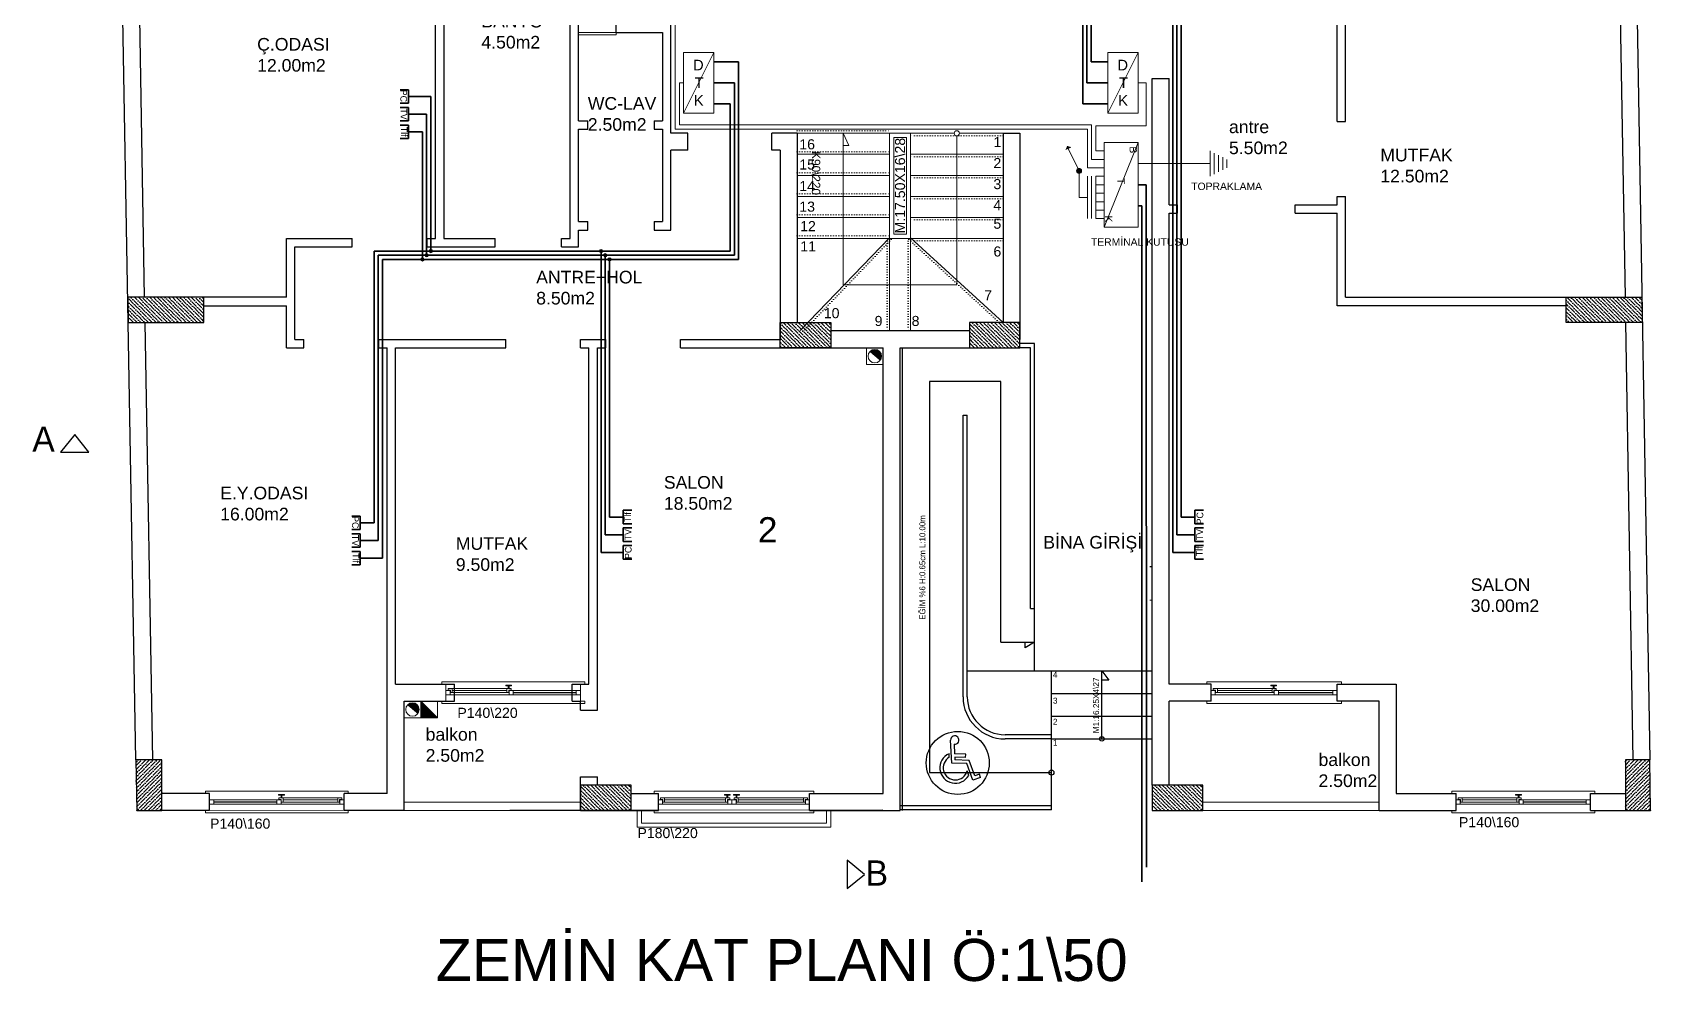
# Model space of a CAD drawing. Header units: millimetres. Extents: x -852 to 3325, y -460 to 1846.
# Drawn here: x -852 to 1073, y -460 to 668 of the extents above; entities that cross this region are included whole.
import ezdxf

# ---------------------------------------------------------------- set-up
doc = ezdxf.new("R2010")
doc.units = ezdxf.units.MM
doc.linetypes.add('ACAD_ISO07W100', pattern=[3, 0, -3])
for name, color, linetype, lineweight in [('1dış duvar', 19, 'Continuous', 25), ('1YAZI', 24, 'Continuous', 30), ('A-AREA-IDEN', 2, 'Continuous', 9), ('ARABA', 143, 'Continuous', 13), ('BACA', 62, 'Continuous', 20), ('ELEKTRİK MALZEME', 150, 'Continuous', 13), ('IMAR_PARSEL', 1, 'Continuous', 0), ('KAPI-PEN', 16, 'Continuous', 9), ('KOLON', 237, 'Continuous', 30)]:
    doc.layers.add(name, color=color, linetype=linetype, lineweight=lineweight)
for name, color, linetype in [('GOR020', 140, 'Continuous'), ('IFF-FURN-DETAIL', 4, 'Continuous'), ('SEMBOL_mdrn', 1, 'Continuous')]:
    doc.layers.add(name, color=color, linetype=linetype)
doc.layers.add('TEFRIS', color=253, linetype='Continuous', true_color=0xb3b3b3)
doc.layers.get('TEFRIS').off()
doc.styles.add('Arial_2', font='arial.ttf', dxfattribs={"height": 0.4})
doc.styles.add('Arial_4', font='arial.ttf', dxfattribs={"height": 20})
doc.styles.get("Standard").update_dxf_attribs({"font": 'arial.ttf'})
pattern_1 = [(135, (62.9916, 39351.961), (-6.17392608, 1.68379802), [7.9375, -1.5875, 0, -1.5875])]

# ---------------------------------------------------------------- blocks, each defined once
blk = doc.blocks.new('140-5561')
at = {"layer": 'KAPI-PEN'}
for p, q in [((25481.2, 51364.4), (25481.2, 51439.4)), ((25481.4, 51364.4), (25481.4, 51439.4)), ((25478.8, 51289.4), (25478.8, 51359.4)), ((25483.7, 51291.9), (25483.7, 51356.9)), ((25483.9, 51291.9), (25483.9, 51356.9))]:
    blk.add_line(p, q, dxfattribs=at)
for points in [[(25481.3, 51284.4), (25491.3, 51284.4), (25491.3, 51279.4), (25494.3, 51279.4), (25494.3, 51444.4), (25494.3, 51449.4), (25491.3, 51449.4), (25491.3, 51444.4), (25471.3, 51444.4), (25471.3, 51449.4), (25468.3, 51449.4), (25468.3, 51284.4), (25468.3, 51279.4), (25471.3, 51279.4), (25471.3, 51284.4)], [(25478.8, 51439.4), (25478.8, 51444.4), (25483.8, 51444.4), (25483.8, 51439.4)], [(25483.8, 51364.4), (25483.8, 51439.4), (25478.8, 51439.4), (25478.8, 51364.4)], [(25478.8, 51359.4), (25478.8, 51364.4), (25483.8, 51364.4), (25483.8, 51359.4)], [(25486.3, 51291.9), (25486.3, 51356.9), (25481.3, 51356.9), (25481.3, 51291.9)], [(25478.8, 51284.4), (25478.8, 51289.4), (25483.8, 51289.4), (25483.8, 51284.4)]]:
    blk.add_lwpolyline(points, close=True, dxfattribs=at)
for points in [[(25481.3, 51359.1), (25484.1, 51359.1), (25484.1, 51361.9)], [(25481.3, 51359.1), (25481.3, 51356.9), (25486.3, 51356.9), (25486.3, 51361.9), (25484.1, 51361.9)], [(25486.3, 51359.4), (25489.3, 51359.4), (25489.3, 51362.4), (25490.3, 51362.4), (25490.3, 51355.4), (25489.3, 51355.4), (25489.3, 51358.4), (25486.3, 51358.4)], [(25481.3, 51289.8), (25481.3, 51291.9), (25486.3, 51291.9), (25486.3, 51286.9), (25484.1, 51286.9)], [(25481.3, 51289.8), (25484.1, 51289.8), (25484.1, 51286.9)]]:
    blk.add_lwpolyline(points, dxfattribs=at)
blk = doc.blocks.new('PENCERE 220-flat-11')
at = {"layer": 'KAPI-PEN'}
for p, q in [((-2789959.3, -3113689.9), (-2789979.3, -3113689.9)), ((-2789971.8, -3113694.9), (-2789971.8, -3113772.4)), ((-2789966.9, -3113697.4), (-2789966.9, -3113769.9)), ((-2789966.7, -3113697.4), (-2789966.7, -3113769.9)), ((-2789971.8, -3113864.9), (-2789971.8, -3113782.4)), ((-2789969.4, -3113777.4), (-2789969.4, -3113777.4)), ((-2789969.2, -3113777.4), (-2789969.2, -3113777.4)), ((-2789966.9, -3113862.4), (-2789966.9, -3113784.9)), ((-2789966.7, -3113862.4), (-2789966.7, -3113784.9)), ((-2789959.3, -3113869.9), (-2789979.3, -3113869.9))]:
    blk.add_line(p, q, dxfattribs=at)
for points in [[(-2789969.3, -3113869.9), (-2789959.3, -3113869.9), (-2789959.3, -3113874.9), (-2789956.3, -3113874.9), (-2789956.3, -3113689.9), (-2789956.3, -3113684.9), (-2789959.3, -3113684.9), (-2789959.3, -3113689.9), (-2789979.3, -3113689.9), (-2789979.3, -3113684.9), (-2789982.3, -3113684.9), (-2789982.3, -3113869.9), (-2789982.3, -3113874.9), (-2789979.3, -3113874.9), (-2789979.3, -3113869.9)], [(-2789971.8, -3113689.9), (-2789971.8, -3113694.9), (-2789966.8, -3113694.9), (-2789966.8, -3113689.9)], [(-2789964.3, -3113697.4), (-2789964.3, -3113769.9), (-2789969.3, -3113769.9), (-2789969.3, -3113697.4)], [(-2789971.8, -3113777.4), (-2789971.8, -3113772.4), (-2789966.8, -3113772.4), (-2789966.8, -3113777.4)], [(-2789971.8, -3113782.4), (-2789971.8, -3113777.4), (-2789966.8, -3113777.4), (-2789966.8, -3113782.4)], [(-2789966.8, -3113777.4), (-2789966.8, -3113777.4), (-2789971.8, -3113777.4), (-2789971.8, -3113777.4)], [(-2789964.3, -3113862.4), (-2789964.3, -3113784.9), (-2789969.3, -3113784.9), (-2789969.3, -3113862.4)], [(-2789971.8, -3113869.9), (-2789971.8, -3113864.9), (-2789966.8, -3113864.9), (-2789966.8, -3113869.9)]]:
    blk.add_lwpolyline(points, close=True, dxfattribs=at)
for points in [[(-2789969.3, -3113695.2), (-2789966.5, -3113695.2), (-2789966.5, -3113692.4)], [(-2789969.3, -3113695.2), (-2789969.3, -3113697.4), (-2789964.3, -3113697.4), (-2789964.3, -3113692.4), (-2789966.5, -3113692.4)], [(-2789969.3, -3113772.1), (-2789969.3, -3113769.9), (-2789964.3, -3113769.9), (-2789964.3, -3113774.9), (-2789966.5, -3113774.9)], [(-2789969.3, -3113772.1), (-2789966.5, -3113772.1), (-2789966.5, -3113774.9)], [(-2789969.3, -3113782.7), (-2789969.3, -3113784.9), (-2789964.3, -3113784.9), (-2789964.3, -3113779.9), (-2789966.5, -3113779.9)], [(-2789969.3, -3113782.7), (-2789966.5, -3113782.7), (-2789966.5, -3113779.9)], [(-2789964.3, -3113772.4), (-2789961.3, -3113772.4), (-2789961.3, -3113775.4), (-2789960.3, -3113775.4), (-2789960.3, -3113768.4), (-2789961.3, -3113768.4), (-2789961.3, -3113771.4), (-2789964.3, -3113771.4)], [(-2789964.3, -3113782.4), (-2789961.3, -3113782.4), (-2789961.3, -3113779.4), (-2789960.3, -3113779.4), (-2789960.3, -3113786.4), (-2789961.3, -3113786.4), (-2789961.3, -3113783.4), (-2789964.3, -3113783.4)], [(-2789969.3, -3113864.6), (-2789969.3, -3113862.4), (-2789964.3, -3113862.4), (-2789964.3, -3113867.4), (-2789966.5, -3113867.4)], [(-2789969.3, -3113864.6), (-2789966.5, -3113864.6), (-2789966.5, -3113867.4)]]:
    blk.add_lwpolyline(points, dxfattribs=at)
blk = doc.blocks.new('LKTJHJH')
for p, q in [((737309.2, -568114.8), (737304.5, -568060.7)), ((737313.2, -568069.8), (737315.2, -568092.3)), ((737302.9, -568101.3), (737302.1, -568092.7)), ((737345.3, -568114.8), (737309.2, -568114.8)), ((737341.8, -568092.3), (737315.2, -568092.3)), ((737315.9, -568100.2), (737316.5, -568106.9)), ((737341.8, -568100.2), (737315.9, -568100.2)), ((737350.7, -568106.9), (737316.5, -568106.9)), ((737341.8, -568100.2), (737341.8, -568092.3)), ((737360.7, -568153.5), (737345.3, -568114.8)), ((737365.2, -568143.3), (737350.7, -568106.9)), ((737350.8, -568142.8), (737346.4, -568131.9)), ((737379.1, -568146.2), (737360.7, -568153.5)), ((737376.2, -568138.9), (737365.2, -568143.3)), ((737379.1, -568146.2), (737376.2, -568138.9))]:
    blk.add_line(p, q)
blk.add_circle((737323.6, -568114), 75)
for centre, radius, start, end in [((737314.5, -568059.9), 9.98, 263.0201, 184.9956), ((737318.3, -568125.7), 36.7, 116.1872, 332.1153), ((737318.3, -568125.7), 28.8, 122.4297, 347.4422)]:
    blk.add_arc(centre, radius, start, end)

msp = doc.modelspace()

# ---------------------------------------------------------------- hatches: boundary and pattern name
at = {"layer": 'BACA'}
for points in [[(155.9, 278.3), (143.7, 288.6, -0.698933), (157.8, 283.5, -0.177209)], [(-394.1, -141.7), (-406.3, -131.4, -0.698933), (-392.2, -136.5, -0.177209)], [(-390.2, -126.5), (-390.2, -146.5), (-370.2, -146.5)]]:
    msp.add_hatch(color=256, dxfattribs=at).paths.add_polyline_path(points)
at = {"layer": 'ELEKTRİK MALZEME', "lineweight": 18}
h = msp.add_hatch(color=0, dxfattribs=at)
h.dxf.hatch_style = 1
h.paths.add_polyline_path([(382.9, 532), (378.5, 533.6), (377.5, 530.7), (379, 530.1)])
h.paths.add_polyline_path([(379, 530.1), (377.5, 530.7), (377, 529.2)])
h = msp.add_hatch(color=0, dxfattribs=at)
h.dxf.hatch_style = 1
h.paths.add_polyline_path([(395.7, 503.7, 1), (389.7, 503.7, 1)])
at = {"layer": 'IFF-FURN-DETAIL'}
h = msp.add_hatch(color=256, dxfattribs=at)
h.dxf.hatch_style = 1
h.paths.add_polyline_path([(-381.3, 403.5, 1), (-385.3, 403.5, 1)])
h = msp.add_hatch(color=256, dxfattribs=at)
h.dxf.hatch_style = 1
h.paths.add_polyline_path([(-376.3, 408.5, 1), (-380.3, 408.5, 1)])
h = msp.add_hatch(color=256, dxfattribs=at)
h.dxf.hatch_style = 1
h.paths.add_polyline_path([(-173.8, 408.5, 1), (-177.8, 408.5, 1)])
h = msp.add_hatch(color=256, dxfattribs=at)
h.dxf.hatch_style = 1
h.paths.add_polyline_path([(-168.8, 403.5, 1), (-172.8, 403.5, 1)])
h = msp.add_hatch(color=256, dxfattribs=at)
h.dxf.hatch_style = 1
h.paths.add_polyline_path([(-386.3, 398.5, 1), (-390.3, 398.5, 1)])
h = msp.add_hatch(color=256, dxfattribs=at)
h.dxf.hatch_style = 1
h.paths.add_polyline_path([(-163.8, 398.5, 1), (-167.8, 398.5, 1)])
at = {"layer": 'KOLON', "lineweight": 25}
h = msp.add_hatch(dxfattribs=at)
h.set_pattern_fill('ANSI36', color=0, angle=90)
h.set_pattern_definition([(135, (-937.5345, 39381.9693), (-6.17392608, 1.68379802), [7.9375, -1.5875, 0, -1.5875])])
h.paths.add_polyline_path([(-648.2, 323.5), (-648.2, 353.5), (-738.7, 353.5), (-738.2, 323.5)])
h = msp.add_hatch(dxfattribs=at)
h.set_pattern_fill('ANSI36', color=0, angle=90)
h.set_pattern_definition([(135, (-3494.7995, 39381.9654), (-6.17392608, 1.68379802), [7.9375, -1.5875, 0, -1.5875])])
h.paths.add_polyline_path([(972, 323.5), (972, 353.5), (1062, 353.5), (1062.5, 323.5)])
h = msp.add_hatch(dxfattribs=at)
h.set_pattern_fill('ANSI36', color=0, angle=90)
h.set_pattern_definition(pattern_1)
h.paths.add_polyline_path([(37.3, 293.5), (37.3, 323.5), (97.3, 323.5), (97.3, 293.5)])
h = msp.add_hatch(dxfattribs=at)
h.set_pattern_fill('ANSI36', color=0, angle=90)
h.set_pattern_definition(pattern_1)
h.paths.add_polyline_path([(322.3, 293.5), (322.3, 323.5), (262.3, 323.5), (262.3, 293.5)])
h = msp.add_hatch(dxfattribs=at)
h.set_pattern_fill('ANSI36', color=0)
h.set_pattern_definition([(45, (38330.3376, 2.756), (1.68379802, 6.17392608), [7.9375, -1.5875, 0, -1.5875])])
h.paths.add_polyline_path([(-728.2, -256.5), (-698.2, -256.5), (-698.2, -196.5), (-729.2, -196.5)])
h = msp.add_hatch(dxfattribs=at)
h.set_pattern_fill('ANSI36', color=0)
h.set_pattern_definition([(45, (40101.1078, 2.756), (1.68379802, 6.17392608), [7.9375, -1.5875, 0, -1.5875])])
h.paths.add_polyline_path([(1042.6, -256.5), (1072.6, -256.5), (1071.6, -196.5), (1042.6, -196.5)])
h = msp.add_hatch(dxfattribs=at)
h.set_pattern_fill('ANSI36', color=0, angle=90)
h.set_pattern_definition([(135, (-399.5084, 38801.961), (-6.17392608, 1.68379802), [7.9375, -1.5875, 0, -1.5875])])
h.paths.add_polyline_path([(-140.2, -256.5), (-140.2, -226.5), (-200.2, -226.5), (-200.2, -256.5)])
h = msp.add_hatch(dxfattribs=at)
h.set_pattern_fill('ANSI36', color=0, angle=90)
h.set_pattern_definition([(135, (280.4916, 38801.961), (-6.17392608, 1.68379802), [7.9375, -1.5875, 0, -1.5875])])
h.paths.add_polyline_path([(539.8, -256.5), (539.8, -226.5), (479.8, -226.5), (479.8, -256.5)])

# ---------------------------------------------------------------- linework, layer by layer
at = {"lineweight": 0}
for p in [(-728.1, -256.5), (1072.6, -256.5)]:
    msp.add_point(p, dxfattribs=at)
at = {"layer": '1dış duvar', "color": 0}
for p, q in [((-362.7, 733.5), (-362.7, 423.5)), ((699.8, 562.5), (699.8, 733.5)), ((709.8, 562.5), (709.8, 733.5)), ((-212.7, 423.5), (-212.7, 678.5)), ((-157.7, 668.5), (-102.7, 668.5)), ((-102.7, 668.5), (-102.7, 563.5)), ((-202.7, 563.5), (-191.7, 563.5)), ((-112.7, 563.5), (-102.7, 563.5)), ((-202.7, 553.5), (-191.7, 553.5)), ((-112.7, 553.5), (-102.7, 553.5)), ((-102.7, 553.5), (-102.7, 443.5)), ((57.3, 548.5), (57.3, 323.5)), ((302.3, 548.5), (302.3, 323.5)), ((322.3, 548.5), (322.3, 303.5)), ((37.3, 528.5), (27.3, 528.5)), ((37.3, 528.5), (37.3, 303.5)), ((699.8, 463.5), (699.8, 473.5)), ((709.8, 353.5), (709.8, 473.5)), ((-202.7, 443.5), (-191.7, 443.5)), ((-112.7, 443.5), (-102.7, 443.5)), ((699.8, 343.5), (699.8, 453.5)), ((-202.7, 433.5), (-191.7, 433.5)), ((-112.7, 433.5), (-92.7, 433.5)), ((-362.7, 423.5), (-301.7, 423.5)), ((-222.7, 423.5), (-212.7, 423.5)), ((-648.2, 343.5), (-550.2, 343.5)), ((972, 343.5), (699.8, 343.5)), ((-180.2, -137.5), (-180.2, 293.5)), ((-180.2, 293.5), (-170.2, 293.5)), ((-641.6, -236.5), (-698.2, -236.5)), ((1001.2, -236.5), (1042.6, -236.5)), ((-641.6, -256.5), (-698.2, -256.5)), ((72.3, -256.5), (179.8, -256.5)), ((1001.2, -256.5), (1042.6, -256.5))]:
    msp.add_line(p, q, dxfattribs=at)
for points in [[(-92.7, 548.5), (-92.7, 868.5)], [(-729.2, -196.5), (-745.7, 753.5)], [(1055.4, 753.5), (1071.6, -196.5)], [(-718.8, 353.5), (-725.4, 733.5)], [(-382.7, 423.5), (-372.7, 423.5), (-372.7, 733.5)], [(-157.7, 668.5), (-157.7, 733.5)], [(1035.7, 733.5), (1042.2, 353.5)], [(-202.7, 563.5), (-202.7, 678.5)], [(479.8, -226.5), (479.8, 613.5)], [(479.8, 613.5), (499.8, 613.5)], [(499.8, 463.5), (499.8, 613.5)], [(-191.7, 553.5), (-191.7, 563.5)], [(-112.7, 563.5), (-112.7, 553.5)], [(699.8, 562.5), (709.8, 562.5)], [(-202.7, 443.5), (-202.7, 553.5)], [(-72.7, 548.5), (-92.7, 548.5)], [(-72.7, 528.5), (-72.7, 548.5)], [(57.3, 548.5), (37.3, 548.5), (27.3, 548.5)], [(27.3, 528.5), (27.3, 548.5)], [(302.3, 548.5), (322.3, 548.5)], [(-92.7, 433.5), (-92.7, 528.5)], [(-72.7, 528.5), (-92.7, 528.5)], [(499.8, 463.5), (509.8, 463.5)], [(509.8, 453.5), (509.8, 463.5)], [(649.8, 453.5), (649.8, 463.5)], [(649.8, 463.5), (699.8, 463.5)], [(699.8, 473.5), (709.8, 473.5)], [(-191.7, 433.5), (-191.7, 443.5)], [(-112.7, 443.5), (-112.7, 433.5)], [(499.8, -106.5), (499.8, 453.5)], [(499.8, 453.5), (509.8, 453.5)], [(649.8, 453.5), (699.8, 453.5)], [(-222.7, 413.5), (-202.7, 413.5), (-202.7, 433.5)], [(-550.2, 423.5), (-471.7, 423.5)], [(-550.2, 353.5), (-550.2, 423.5)], [(-540.2, 413.5), (-471.7, 413.5)], [(-540.2, 303.5), (-540.2, 413.5)], [(-471.7, 413.5), (-471.7, 423.5)], [(-382.7, 413.5), (-382.7, 423.5)], [(-382.7, 413.5), (-301.7, 413.5)], [(-301.7, 413.5), (-301.7, 423.5)], [(-222.7, 413.5), (-222.7, 423.5)], [(-550.2, 353.5), (-648.9, 353.5)], [(709.8, 353.5), (971.7, 353.5)], [(-550.2, 293.5), (-550.2, 343.5)], [(499.8, -106.5), (499.8, 343.5)], [(-709.2, -196.5), (-718.2, 323.5)], [(262.3, 313.5), (97.3, 313.5)], [(1042.7, 323.5), (1051.6, -196.5)], [(-550.2, 293.5), (-529.2, 293.5)], [(-540.2, 303.5), (-529.2, 303.5)], [(-529.2, 293.5), (-529.2, 303.5)], [(-440.2, 303.5), (-289.2, 303.5)], [(-440.2, 293.5), (-440.2, 303.5)], [(-440.2, 293.5), (-430.2, 293.5)], [(-430.2, -236.5), (-430.2, 293.5)], [(-420.2, 293.5), (-289.2, 293.5)], [(-420.2, -106.5), (-420.2, 293.5)], [(-289.2, 293.5), (-289.2, 303.5)], [(-200.2, 303.5), (-170.2, 303.5)], [(-200.2, 293.5), (-200.2, 303.5)], [(-200.2, 293.5), (-190.2, 293.5)], [(-190.2, -106.5), (-190.2, 293.5)], [(-170.2, 293.5), (-170.2, 303.5)], [(-81.2, 303.5), (37.3, 303.5)], [(-81.2, 293.5), (-81.2, 303.5)], [(-81.2, 293.5), (159.8, 293.5)], [(159.8, -236.5), (159.8, 293.5)], [(179.8, 293.5), (262.3, 293.5)], [(179.8, -256.5), (179.8, 293.5)], [(182.8, -256.5), (182.8, 293.5)], [(-420.2, -106.5), (-350.2, -106.5)], [(-350.2, -126.5), (-350.2, -106.5)], [(-210.2, -106.5), (-190.2, -106.5)], [(-210.2, -126.5), (-210.2, -106.5)], [(549.8, -106.5), (499.8, -106.5)], [(549.8, -126.5), (549.8, -106.5)], [(699.8, -106.5), (769.8, -106.5), (769.8, -236.5), (841.2, -236.5)], [(699.8, -126.5), (699.8, -106.5)], [(-410.2, -126.5), (-350.2, -126.5)], [(-410.2, -256.5), (-410.2, -126.5)], [(-210.2, -126.5), (-200.2, -126.5)], [(-200.2, -137.5), (-200.2, -126.5)], [(549.8, -126.5), (499.8, -126.5)], [(499.8, -226.5), (499.8, -126.5)], [(749.8, -126.5), (699.8, -126.5)], [(749.8, -256.5), (749.8, -126.5)], [(1048.6, -196.5), (1048.6, -196.6)], [(-200.2, -226.5), (-200.2, -216.5)], [(-200.2, -216.5), (-180.2, -216.5)], [(-200.2, -256.5), (-200.2, -226.5)], [(-180.2, -226.5), (-180.2, -216.5)], [(-641.6, -256.5), (-641.6, -236.5)], [(-430.2, -236.5), (-481.6, -236.5)], [(-481.6, -256.5), (-481.6, -236.5)], [(-140.2, -236.5), (-107.7, -236.5)], [(-107.7, -256.5), (-107.7, -236.5)], [(72.3, -236.5), (159.8, -236.5)], [(72.3, -256.5), (72.3, -236.5)], [(841.2, -256.5), (841.2, -236.5)], [(1001.2, -256.5), (1001.2, -236.5)], [(-410.2, -256.5), (-481.6, -256.5)], [(-200.2, -256.5), (-107.7, -256.5)], [(749.8, -256.5), (841.2, -256.5)]]:
    msp.add_lwpolyline(points, dxfattribs=at)
at = {"layer": '1dış duvar', "color": 0, "elevation": 0}
msp.add_lwpolyline([(-200.2, -137.5), (-180.2, -137.5)], dxfattribs=at)
at = {"layer": 'ARABA'}
for p, q in [((-132.7, -256.5), (-132.7, -276.5)), ((-127.7, -256.5), (-127.7, -271.5)), ((92.3, -271.5), (92.3, -256.5)), ((97.3, -276.5), (97.3, -256.5)), ((-132.7, -276.5), (97.3, -276.5)), ((-127.7, -271.5), (92.3, -271.5))]:
    msp.add_line(p, q, dxfattribs=at)
at = {"layer": 'ARABA', "linetype": 'ACAD_ISO07W100'}
for points in [[(57.3, 551.5), (167.3, 551.5)], [(302.3, 545.5), (192.3, 545.5)], [(57.3, 526.5), (167.3, 526.5)], [(302.3, 520.5), (192.3, 520.5)], [(57.3, 501.5), (167.3, 501.5)], [(302.3, 495.5), (192.3, 495.5)], [(57.3, 476.5), (167.3, 476.5)], [(302.3, 470.5), (192.3, 470.5)], [(57.3, 451.5), (167.3, 451.5)], [(302.3, 445.5), (192.3, 445.5)], [(57.3, 426.5), (167.3, 426.5)], [(169.4, 422.3), (63.4, 311.8)], [(164.3, 423.5), (164.3, 313.5)], [(189.3, 423.5), (189.3, 313.5)], [(190.3, 422.2), (300.3, 321.3)], [(302.3, 420.5), (192.3, 420.5)]]:
    msp.add_lwpolyline(points, dxfattribs=at)
at = {"layer": 'ARABA'}
for points in [[(57.3, 548.5), (167.3, 548.5)], [(247.3, 545.5), (247.3, 368.5), (112.3, 368.5), (112.3, 548.5), (118.7, 533.8), (112.3, 533.8)], [(167.3, 423.5), (167.3, 548.5)], [(167.3, 548.5), (192.3, 548.5)], [(192.3, 423.5), (192.3, 548.5)], [(244.2, 548.5), (192.3, 548.5)], [(302.3, 548.5), (250.4, 548.5)], [(57.3, 523.5), (167.3, 523.5)], [(302.3, 523.5), (192.3, 523.5)], [(57.3, 498.5), (167.3, 498.5)], [(302.3, 498.5), (192.3, 498.5)], [(57.3, 473.5), (167.3, 473.5)], [(302.3, 473.5), (192.3, 473.5)], [(57.3, 448.5), (167.3, 448.5)], [(302.3, 448.5), (192.3, 448.5)], [(167.3, 424.4), (61.2, 313.9)], [(192.3, 424.4), (302.3, 323.5)], [(57.3, 423.5), (167.3, 423.5)], [(167.3, 423.5), (192.3, 423.5)], [(167.3, 423.5), (167.3, 313.5)], [(302.3, 423.5), (192.3, 423.5)], [(192.3, 423.5), (192.3, 313.5)], [(-409.7, -246.5), (-200.2, -246.5)], [(749.3, -246.5), (539.8, -246.5)], [(-409.7, -256.5), (-200.2, -256.5)], [(749.3, -256.5), (539.8, -256.5)]]:
    msp.add_lwpolyline(points, dxfattribs=at)
for points in [[(192.3, 423.5), (167.3, 423.5), (167.3, 548.5), (192.3, 548.5)], [(187.3, 428.5), (172.3, 428.5), (172.3, 543.5), (187.3, 543.5)]]:
    msp.add_lwpolyline(points, close=True, dxfattribs=at)
msp.add_circle((247.3, 548.5), 3.07, dxfattribs=at)
at = {"layer": 'BACA'}
for p, q in [((-410.2, -126.5), (-410.2, -146.5)), ((-370.2, -146.5), (-390.2, -126.5)), ((-390.2, -126.5), (-390.2, -146.5))]:
    msp.add_line(p, q, dxfattribs=at)
for points in [[(139.8, 293.5), (159.8, 293.5), (159.8, 273.5), (139.8, 273.5)], [(-410.2, -126.5), (-390.2, -126.5), (-390.2, -146.5), (-410.2, -146.5)], [(-390.2, -126.5), (-370.2, -126.5), (-370.2, -146.5), (-390.2, -146.5)]]:
    msp.add_lwpolyline(points, close=True, dxfattribs=at)
for centre in [(149.8, 283.5), (149.8, 283.5), (-400.2, -136.5)]:
    msp.add_circle(centre, 8, dxfattribs=at)
at = {"layer": 'ELEKTRİK MALZEME', "color": 4, "lineweight": 35}
for p, q in [((504.2, 50.3), (504.2, 1106.5)), ((514.2, 92.3), (514.2, 1096.5)), ((397.1, 583.5), (397.1, 758.5)), ((407.1, 633.5), (407.1, 748.5)), ((-41.7, 633.5), (-12.3, 633.5)), ((-12.3, 633.5), (-12.3, 398.5)), ((407.1, 633.5), (427.1, 633.5)), ((-404.7, 600.3), (-414.7, 600.3)), ((-404.7, 600.3), (-414.7, 600.3)), ((-404.7, 600.3), (-404.7, 584.3)), ((-404.7, 600.3), (-404.7, 584.3)), ((-404.7, 584.3), (-414.7, 584.3)), ((-404.7, 584.3), (-414.7, 584.3)), ((-404.7, 592.3), (-378.3, 592.3)), ((-404.7, 592.3), (-378.3, 592.3)), ((-378.3, 592.3), (-378.3, 408.5)), ((-41.7, 583.5), (-22.3, 583.5)), ((-22.3, 583.5), (-22.3, 408.5)), ((397.1, 583.5), (427.1, 583.5)), ((-404.7, 558.3), (-414.7, 558.3)), ((-404.7, 558.3), (-414.7, 558.3)), ((-404.7, 542.3), (-404.7, 558.3)), ((-404.7, 542.3), (-404.7, 558.3)), ((-404.7, 542.3), (-414.7, 542.3)), ((-404.7, 542.3), (-414.7, 542.3)), ((-404.7, 550.3), (-388.3, 550.3)), ((-404.7, 550.3), (-388.3, 550.3)), ((-388.3, 550.3), (-388.3, 398.5)), ((472.6, 487.3, 0), (463.1, 487.3)), ((472.6, 487.3, 0), (472.8, -324, 0)), ((-445.8, 85.5), (-445.8, 408.5)), ((-445.8, 408.5), (-22.3, 408.5)), ((-175.8, 50.3), (-175.8, 408.5)), ((-435.8, 43.5), (-435.8, 398.5)), ((-435.8, 398.5), (-12.3, 398.5)), ((-165.8, 92.3), (-165.8, 398.5)), ((-149.4, 100.3), (-149.4, 84.3)), ((-149.4, 100.3), (-139.4, 100.3)), ((530.6, 100.3), (530.6, 84.3)), ((530.6, 100.3), (540.6, 100.3)), ((-462.2, 93.5), (-472.2, 93.5)), ((-462.2, 93.5), (-472.2, 93.5)), ((-462.2, 77.5), (-472.2, 77.5)), ((-462.2, 77.5), (-472.2, 77.5)), ((-462.2, 93.5), (-462.2, 77.5)), ((-462.2, 93.5), (-462.2, 77.5)), ((-462.2, 85.5), (-445.8, 85.5)), ((-462.2, 85.5), (-445.8, 85.5)), ((-149.4, 92.3), (-165.8, 92.3)), ((-149.4, 84.3), (-139.4, 84.3)), ((530.6, 92.3), (514.2, 92.3)), ((530.6, 84.3), (540.6, 84.3)), ((-149.4, 42.3), (-149.4, 58.3)), ((-149.4, 58.3), (-139.4, 58.3)), ((530.6, 42.3), (530.6, 58.3)), ((530.6, 58.3), (540.6, 58.3)), ((-462.2, 51.5), (-472.2, 51.5)), ((-462.2, 51.5), (-472.2, 51.5)), ((-462.2, 35.5), (-462.2, 51.5)), ((-462.2, 35.5), (-462.2, 51.5)), ((-462.2, 43.5), (-435.8, 43.5)), ((-462.2, 43.5), (-435.8, 43.5)), ((-149.4, 50.3), (-175.8, 50.3)), ((-149.4, 42.3), (-139.4, 42.3)), ((530.6, 50.3), (504.2, 50.3)), ((530.6, 42.3), (540.6, 42.3)), ((-462.2, 35.5), (-472.2, 35.5)), ((-462.2, 35.5), (-472.2, 35.5))]:
    msp.add_line(p, q, dxfattribs=at)
at = {"layer": 'ELEKTRİK MALZEME', "color": 3, "lineweight": 35}
for p, q in [((509.2, 71.3), (509.2, 1101.5)), ((402.1, 608.5), (402.1, 753.5)), ((-41.7, 608.5), (-17.3, 608.5)), ((-17.3, 608.5), (-17.3, 403.5)), ((402.1, 608.5), (427.1, 608.5)), ((-404.7, 579.3), (-414.7, 579.3)), ((-404.7, 579.3), (-414.7, 579.3)), ((-404.7, 563.3), (-404.7, 579.3)), ((-404.7, 563.3), (-404.7, 579.3)), ((-404.7, 563.3), (-414.7, 563.3)), ((-404.7, 563.3), (-414.7, 563.3)), ((-404.7, 571.3), (-383.3, 571.3)), ((-404.7, 571.3), (-383.3, 571.3)), ((-383.3, 571.3), (-383.3, 403.5)), ((463.1, 462.1), (467.3, 462.1, 0)), ((467.3, 462.1, 0), (467.3, -341.5, 0)), ((-440.8, 64.5), (-440.8, 403.5)), ((-440.8, 403.5), (-17.3, 403.5)), ((-170.8, 71.3), (-170.8, 403.5)), ((-149.4, 79.3, 0), (-149.4, 63.3, 0)), ((-149.4, 79.3, 0), (-139.4, 79.3, 0)), ((530.6, 79.3, 0), (530.6, 63.3, 0)), ((530.6, 79.3, 0), (540.6, 79.3, 0)), ((-462.2, 72.5, 0), (-472.2, 72.5, 0)), ((-462.2, 72.5, 0), (-472.2, 72.5, 0)), ((-462.2, 56.5, 0), (-462.2, 72.5, 0)), ((-462.2, 56.5, 0), (-462.2, 72.5, 0)), ((-462.2, 64.5, 0), (-440.8, 64.5)), ((-462.2, 64.5, 0), (-440.8, 64.5)), ((-149.4, 71.3, 0), (-170.8, 71.3)), ((-149.4, 63.3, 0), (-139.4, 63.3, 0)), ((530.6, 71.3, 0), (509.2, 71.3)), ((530.6, 63.3, 0), (540.6, 63.3, 0)), ((-462.2, 56.5, 0), (-472.2, 56.5, 0)), ((-462.2, 56.5, 0), (-472.2, 56.5, 0))]:
    msp.add_line(p, q, dxfattribs=at)
at = {"layer": 'ELEKTRİK MALZEME'}
for p, q in [((-87.7, 793.9), (-87.7, 553.5)), ((-77.7, 608.5), (-82.7, 608.5)), ((-82.7, 608.5), (-82.7, 558.5)), ((472.7, 608.5), (463.1, 608.5)), ((472.7, 557.5), (472.7, 608.5)), ((-82.7, 558.5), (407.7, 558.5)), ((407.7, 517.5), (407.7, 558.5)), ((-87.7, 553.5), (402.7, 553.5)), ((402.7, 507.5), (402.7, 553.5)), ((412.7, 527.5), (412.7, 557.5)), ((412.7, 557.5), (472.7, 557.5)), ((422.7, 527.5), (412.7, 527.5)), ((422.7, 517.5), (422.7, 527.5))]:
    msp.add_line(p, q, dxfattribs=at)
at = {"layer": 'ELEKTRİK MALZEME', "lineweight": 20}
for p, q in [((-41.7, 644.5), (-77.7, 572.5)), ((463.1, 644.5), (427.1, 572.5)), ((422.7, 436.9), (463.1, 537.7)), ((548.6, 527.5), (548.6, 497.5)), ((553.6, 525), (553.6, 500)), ((558.6, 522.5), (558.6, 502.5)), ((563.6, 520), (563.6, 505)), ((392.7, 472.2), (392.7, 503.7)), ((422.7, 507.5), (402.7, 507.5)), ((422.7, 517.5), (407.7, 517.5)), ((463.1, 512.5), (548.6, 512.5)), ((568.6, 517.5), (568.6, 507.5)), ((402.7, 497.4), (402.7, 447)), ((407.7, 497.4), (407.7, 447)), ((422.7, 497.4), (412.7, 497.4)), ((412.7, 497.4), (412.7, 447)), ((422.7, 487.3), (412.7, 487.3)), ((402.7, 472.2), (392.7, 472.2)), ((422.7, 477.2), (412.7, 477.2)), ((422.7, 467.1), (412.7, 467.1)), ((422.7, 457.1), (412.7, 457.1)), ((422.7, 447), (412.7, 447))]:
    msp.add_line(p, q, dxfattribs=at)
at = {"layer": 'ELEKTRİK MALZEME', "color": 0, "lineweight": 18}
for p, q in [((382.9, 532), (377, 529.2)), ((379.9, 530.6), (392.7, 503.7))]:
    msp.add_line(p, q, dxfattribs=at)
at = {"layer": 'ELEKTRİK MALZEME', "lineweight": 20}
for points in [[(-77.7, 644.5), (-41.7, 644.5), (-41.7, 572.5), (-77.7, 572.5)], [(427.1, 644.5), (463.1, 644.5), (463.1, 572.5), (427.1, 572.5)], [(463.1, 436.9), (422.7, 436.9), (422.7, 537.7), (463.1, 537.7)]]:
    msp.add_lwpolyline(points, close=True, dxfattribs=at)
at = {"layer": 'ELEKTRİK MALZEME', "color": 0, "lineweight": 18}
msp.add_circle((392.7, 503.7), 3, dxfattribs=at)
at = {"layer": 'ELEKTRİK MALZEME'}
for centre in [(-383.3, 403.5), (-378.3, 408.5), (-175.8, 408.5), (-170.8, 403.5), (-388.3, 398.5), (-165.8, 398.5)]:
    msp.add_circle(centre, 2, dxfattribs=at)
at = {"layer": 'GOR020'}
for p, q in [((254.8, -121.5), (254.8, 213.5)), ((259.8, -121.5), (259.8, 213.5)), ((359.8, -166.5), (304.8, -166.5)), ((359.8, -171.5), (304.8, -171.5))]:
    msp.add_line(p, q, dxfattribs=at)
for points in [[(339.8, -90.5), (339.8, 298.5), (322.3, 298.5)], [(334.8, -16.5), (334.8, 293.5), (322.3, 293.5)], [(299.8, -56.5), (299.8, 253.5), (214.8, 253.5), (214.8, -211.5), (359.8, -211.5)], [(254.8, 213.5), (259.8, 213.5)], [(476.8, 33.5), (479.8, 33.5)], [(334.8, -16.5), (339.8, -16.5)], [(299.8, -56.5), (339.8, -56.5)], [(339.8, -56.5), (328.8, -63.4), (328.8, -56.5)], [(259.8, -90.5), (479.8, -90.5)], [(359.8, -256), (359.8, -90.5)], [(359.8, -90.5), (479.8, -90.5)], [(419.8, -171.5), (419.8, -90.5), (428.1, -101.6), (419.8, -101.6)], [(359.8, -117.5), (479.8, -117.5)], [(359.8, -144.5), (479.8, -144.5)], [(359.8, -171.5), (479.8, -171.5)], [(359.8, -251), (179.8, -250.9)], [(359.8, -256), (179.8, -255.9)]]:
    msp.add_lwpolyline(points, dxfattribs=at)
for centre, radius in [((419.8, -171.5), 2.67), ((359.8, -211.5), 3.04)]:
    msp.add_circle(centre, radius, dxfattribs=at)
for radius in [50, 45]:
    msp.add_arc((304.8, -121.5), radius, 180, 270, dxfattribs=at)
at = {"layer": 'IMAR_PARSEL', "lineweight": 0}
msp.add_line((159.5, -255.9), (-728.1, -256.5), dxfattribs=at)
at = {"layer": 'KAPI-PEN'}
for p, q in [((557.3, -113.9), (622.3, -113.9)), ((557.3, -114.1), (622.3, -114.1)), ((554.8, -119), (624.8, -119)), ((629.8, -116.4), (694.8, -116.4)), ((629.8, -116.6), (694.8, -116.6))]:
    msp.add_line(p, q, dxfattribs=at)
for points in [[(-157.7, 668.5), (-202.7, 668.5), (-202.7, 665.5), (-157.7, 665.5), (-157.7, 668.5)], [(254.8, 293.5), (259.8, 293.5)], [(476.8, 33.5), (479.8, 33.5)], [(476.8, -6.5), (479.8, -6.5)], [(555.1, -116.5), (557.3, -116.5), (557.3, -111.5), (552.3, -111.5), (552.3, -113.7)], [(555.1, -116.5), (555.1, -113.7), (552.3, -113.7)], [(624.8, -111.5), (624.8, -108.5), (627.8, -108.5), (627.8, -107.5), (620.8, -107.5), (620.8, -108.5), (623.8, -108.5), (623.8, -111.5)], [(624.5, -116.5), (622.3, -116.5), (622.3, -111.5), (627.3, -111.5), (627.3, -113.7)], [(624.5, -116.5), (624.5, -113.7), (627.3, -113.7)]]:
    msp.add_lwpolyline(points, dxfattribs=at)
for points in [[(549.8, -116.5), (549.8, -106.5), (544.8, -106.5), (544.8, -103.5), (699.8, -103.5), (704.8, -103.5), (704.8, -106.5), (699.8, -106.5), (699.8, -126.5), (704.8, -126.5), (704.8, -129.5), (549.8, -129.5), (544.8, -129.5), (544.8, -126.5), (549.8, -126.5)], [(549.8, -119), (554.8, -119), (554.8, -114), (549.8, -114)], [(557.3, -111.5), (622.3, -111.5), (622.3, -116.5), (557.3, -116.5)], [(624.8, -119), (629.8, -119), (629.8, -114), (624.8, -114)], [(629.8, -114), (694.8, -114), (694.8, -119), (629.8, -119)], [(694.8, -119), (699.8, -119), (699.8, -114), (694.8, -114)]]:
    msp.add_lwpolyline(points, close=True, dxfattribs=at)
at = {"layer": 'KOLON', "color": 0}
for points in [[(-648.2, 323.5), (-648.2, 353.5), (-738.7, 353.5), (-738.2, 323.5), (-648.2, 323.5)], [(972, 323.5), (972, 353.5), (1062, 353.5), (1062.5, 323.5), (972, 323.5)], [(37.3, 293.5), (37.3, 323.5), (97.3, 323.5), (97.3, 293.5), (37.3, 293.5)], [(322.3, 293.5), (322.3, 323.5), (262.3, 323.5), (262.3, 293.5), (322.3, 293.5)], [(-728.2, -256.5), (-698.2, -256.5), (-698.2, -196.5), (-729.2, -196.5), (-728.2, -256.5)], [(1042.6, -256.5), (1072.6, -256.5), (1071.6, -196.5), (1042.6, -196.5), (1042.6, -256.5)], [(-140.2, -256.5), (-140.2, -226.5), (-200.2, -226.5), (-200.2, -256.5), (-140.2, -256.5)], [(539.8, -256.5), (539.8, -226.5), (479.8, -226.5), (479.8, -256.5), (539.8, -256.5)], [(116.8, -315.7), (116.8, -349.2), (137.7, -332.5), (116.8, -315.7)]]:
    msp.add_lwpolyline(points, dxfattribs=at)
at = {"layer": 'KOLON', "color": 0, "elevation": 0}
msp.add_lwpolyline([(-818.7, 169.5), (-785.2, 169.5), (-801.9, 190.4), (-818.7, 169.5)], dxfattribs=at)

# ---------------------------------------------------------------- block references
at = {"layer": '1dış duvar', "color": 0, "xscale": -1, "rotation": 270}
for p in [(-51644.7, -25597.8), (-50443.3, -25727.8)]:
    msp.add_blockref('140-5561', p, dxfattribs=at)
at = {"layer": '1dış duvar', "color": 0, "rotation": 89.99999999999999}
msp.add_blockref('140-5561', (50802.9, -25727.8), dxfattribs=at)
at = {"layer": 'SEMBOL_mdrn', "xscale": 0.4999999999999984, "yscale": 0.4999999999999984, "zscale": 0.4999999999999984, "rotation": 357.8091943793284}
msp.add_blockref('LKTJHJH', (-357285.1, 297742.3, 0), dxfattribs=at)
at = {"layer": 'TEFRIS', "rotation": 89.99999999999999}
msp.add_blockref('PENCERE 220-flat-11', (-3113797.6, 2789722.8), dxfattribs=at)

# ---------------------------------------------------------------- texts
at = {"layer": '1YAZI', "attachment_point": 1}
for s, width, insert, char_height in [('BANYO\\P4.50m2', 132.548, (-318.2, 689.3), 15), ('Ç.ODASI\\P12.00m2', 132.548, (-584.9, 661.8), 15), ('WC-LAV\\P2.50m2', 132.548, (-191.6, 591.5), 15), ('antre\\P5.50m2', 132.548, (571.1, 563.7), 15), ('16', 132.548, (60, 541.4), 12), ('1', 132.548, (290.9, 544.1), 12), ('MUTFAK\\P12.50m2', 132.548, (751.1, 530.1), 15), ('15', 132.548, (60, 517.4), 12), ('2', 132.548, (290.9, 519.1), 12), ('14', 132.548, (60, 491.7), 12), ('3', 132.548, (290.9, 494.1), 12), ('13', 132.548, (60, 467.3), 12), ('4', 132.548, (290.9, 469.1), 12), ('12', 132.548, (61, 444.1), 12), ('5', 132.548, (290.9, 447), 12), ('11', 132.548, (61.2, 420.1), 12), ('6', 132.548, (290.9, 414), 12), ('ANTRE+HOL\\P8.50m2', 132.548, (-253, 385), 15), ('7', 132.548, (279.9, 361.9), 12), ('10', 132.548, (89.1, 340.7), 12), ('9', 132.548, (149.6, 331.4), 12), ('8', 132.548, (193.6, 331.4), 12), ('SALON\\P18.50m2', 71.533, (-101.1, 141), 15), ('E.Y.ODASI\\P16.00m2', 132.548, (-628.9, 128.3), 15), ('2', 132.548, (10.7, 92.1), 30), ('MUTFAK\\P9.50m2', 132.548, (-348.6, 68.3), 15), ('BİNA GİRİŞİ', 134.237, (350.2, 69.8), 15), ('SALON\\P30.00m2', 71.533, (858.6, 19.4), 15), ('4', 134.237, (361.7, -91.5), 7), ('3', 134.237, (361.7, -122.5), 7), ('2', 134.237, (361.7, -147.5), 7), ('balkon\\P2.50m2', 132.548, (-384.5, -158.6), 15), ('1', 134.237, (361.7, -172.5), 7), ('balkon\\P2.50m2', 132.548, (677.6, -188.7), 15)]:
    msp.add_mtext_dynamic_manual_height_columns(s, width=width, gutter_width=12.5, heights=[0], dxfattribs=dict(at, insert=insert, char_height=char_height))
at = {"layer": '1YAZI'}
for s, width, insert, char_height, attachment_point, rotation in [('M:17.50X16\\\\28', 132.548, (173.8, 429.4), 12, 1, 90), ('K90\\\\220', 187.111, (84.9, 475.1), 10, 3, 270), ('M1:16.25X4\\\\27', 134.237, (409.5, -164.8), 7, 1, 90), ('P140\\\\220', 187.111, (-275, -134.5), 12, 3, 0), ('P140\\\\160', 187.111, (-569.2, -266.2), 12, 3, 0), ('P140\\\\160', 187.111, (916.4, -264.5), 12, 3, 0), ('P180\\\\220', 187.111, (-60.8, -277.4), 12, 3, 0)]:
    msp.add_mtext_dynamic_manual_height_columns(s, width=width, gutter_width=12.5, heights=[0], dxfattribs=dict(at, insert=insert, char_height=char_height, attachment_point=attachment_point, rotation=rotation))
at = {"layer": '1YAZI', "extrusion": (-1.10444e-09, -3.40896e-11, 1), "char_height": 30, "width": 1580.287, "attachment_point": 7, "text_direction": (1, 0, 0)}
for s, insert in [('{\\fCentury Gothic|b0|i0|c162|p34;A}', (-852.4, 169.9, 0)), ('{\\fCentury Gothic|b0|i0|c162|p34;B}', (138.8, -345.9))]:
    msp.add_mtext(s, dxfattribs=dict(at, insert=insert))
at = {"layer": '1YAZI', "insert": (202.9, -29.9), "char_height": 7, "width": 134.237, "attachment_point": 1, "rotation": 90}
msp.add_mtext('{\\fCentury Gothic|b0|i0|c162|p34;EĞİM %6 H:0.65cm L:10.00m}', dxfattribs=at)
at = {"layer": '1YAZI', "color": 4, "insert": (-372.3, -409.3), "char_height": 50, "attachment_point": 1}
msp.add_mtext_dynamic_manual_height_columns('ZEMİN KAT PLANI Ö:1\\\\50', width=1334.302, gutter_width=12.5, heights=[0], dxfattribs=at)
at = {"layer": 'A-AREA-IDEN', "char_height": 12.6, "width": 23.566, "attachment_point": 3, "style": 'Arial_2'}
for insert in [(-53.8, 635.9), (451, 635.9)]:
    msp.add_mtext('D\\PT\\PK', dxfattribs=dict(at, insert=insert))
at = {"layer": 'A-AREA-IDEN', "insert": (461.7, 536.4), "char_height": 8.82, "width": 106.514, "attachment_point": 1, "rotation": 270, "style": 'Arial_2'}
msp.add_mtext(' B   \\P            T \\P                         K', dxfattribs=at)
at = {"layer": 'A-AREA-IDEN', "char_height": 8.82, "width": 112.862, "line_spacing_factor": 0.941778, "style": 'Arial_4'}
for s, insert, attachment_point in [('TOPRAKLAMA', (610.4, 480.9), 9), ('TERMİNAL KUTUSU', (406.9, 423.7), 1)]:
    msp.add_mtext(s, dxfattribs=dict(at, insert=insert, attachment_point=attachment_point))
at = {"layer": 'ELEKTRİK MALZEME', "color": 4, "lineweight": 35, "char_height": 8, "attachment_point": 9}
for s, insert, rotation in [('{\\f@Dotum|b0|i0|c162|p34;\\C256;PC}', (-414.7, 585.7), 270), ('{\\f@Dotum|b0|i0|c162|p34;\\C256;PC}', (-414.7, 585.7), 270), ('{\\f@Dotum|b0|i0|c0|p34;\\C256;Tlf}', (-414, 544.6), 270), ('{\\f@Dotum|b0|i0|c0|p34;\\C256;Tlf}', (-414, 544.6), 270), ('{\\f@Dotum|b0|i0|c0|p34;\\C256;Tlf}', (-140.1, 98), 90), ('{\\f@Dotum|b0|i0|c162|p34;\\C256;PC}', (540.6, 98.1), 90), ('{\\f@Dotum|b0|i0|c162|p34;\\C256;PC}', (-472.2, 78.8), 270), ('{\\f@Dotum|b0|i0|c162|p34;\\C256;PC}', (-472.2, 78.8), 270), ('{\\f@Dotum|b0|i0|c0|p34;\\C256;Tlf}', (-471.5, 37.8), 270), ('{\\f@Dotum|b0|i0|c0|p34;\\C256;Tlf}', (-471.5, 37.8), 270), ('{\\f@Dotum|b0|i0|c162|p34;\\C256;PC}', (-139.4, 57), 90), ('{\\f@Dotum|b0|i0|c0|p34;\\C256;Tlf}', (539.9, 57.3), 90)]:
    msp.add_mtext(s, dxfattribs=dict(at, insert=insert, rotation=rotation))
at = {"layer": 'ELEKTRİK MALZEME', "color": 3, "lineweight": 35, "char_height": 8, "attachment_point": 9}
for insert, rotation in [((-414.4, 564.7), 270), ((-414.4, 564.7), 270), ((-139.7, 78, 0), 90), ((540.3, 78, 0), 90), ((-471.9, 57.8, 0), 270), ((-471.9, 57.8, 0), 270)]:
    msp.add_mtext('{\\f@Dotum|b0|i0|c162|p34;\\C256;TV}', dxfattribs=dict(at, insert=insert, rotation=rotation))

doc.saveas('drawing.dxf')
